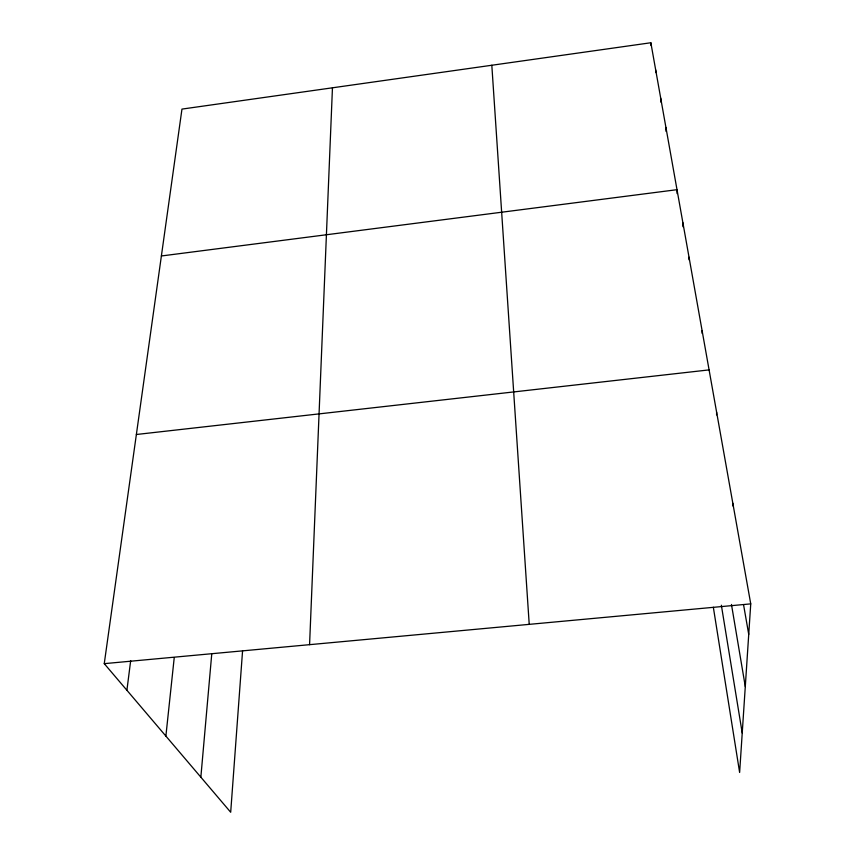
<?xml version="1.0" encoding="UTF-8"?>
<svg xmlns="http://www.w3.org/2000/svg" width="855" height="855" viewBox="0 0 855 855"><rect width="100%" height="100%" fill="white"/><g stroke="black" fill="none" stroke-linecap="round" stroke-linejoin="round"><path stroke-width="1.28" d="M702.094 333.322L702.105 330.661M716.576 414.889L716.618 412.217M732.724 505.871L732.821 503.242M309.574 644.67L332.456 87.798M242.574 650.783L230.69 812.25L104.257 663.651L181.965 109.098L650.847 42.75L750.743 603.876L739.628 772.471L713.337 607.242M200.85 777.184L211.762 653.851M165.881 736.08L174.228 657.666M126.903 690.274L130.687 660.584M161.381 255.976L677.01 189.682L677.085 193.583M136.362 434.5L709.084 369.894M104.257 663.651L750.743 603.876M743.551 604.688L748.734 634.389M731.463 604.453L745.293 686.565M721.353 605.233L742.226 733.056M491.817 65.247L529.224 624.364M650.847 42.75L650.954 45.411M655.689 69.928L655.785 72.579M660.712 98.143L660.84 102.108M665.927 127.459L666.045 131.413M682.889 222.728L682.953 226.735M689.023 257.184L689.055 259.824"/></g></svg>
